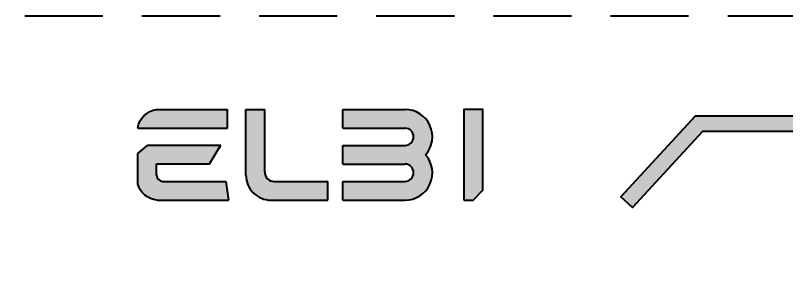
# Model space of a CAD drawing. Header units: millimetres. Extents: x -302 to 649, y -276 to -53.
# Drawn here: x -194.26 to -181.94, y -127.18 to -122.85 of the extents above; entities that cross this region are included whole.
import ezdxf

# ---------------------------------------------------------------- set-up
doc = ezdxf.new("R2010")
doc.units = ezdxf.units.MM
doc.header["$LTSCALE"] = 5
doc.header["$MEASUREMENT"] = 0
doc.header["$PDMODE"] = 35
doc.linetypes.add('HIDDEN', pattern=[0.375, 0.25, -0.125])
doc.layers.add('dim', color=3, linetype='Continuous')
doc.styles.add('romans', font='romans.shx')
doc.dimstyles.new('LCDDIM', dxfattribs={"dimtxt": 2, "dimasz": 1, "dimexe": 0.5, "dimexo": 0.5, "dimgap": 0.1, "dimtad": 0, "dimzin": 0, "dimdsep": 46, "dimtxsty": 'romans', "dimcen": 2.5, "dimclrd": 256, "dimclre": 256, "dimclrt": 256, "dimazin": 3, "dimtfac": 1, "dimtofl": 0, "dimtmove": 0, "dimatfit": 0, "dimfxl": 1, "dimlwd": -1, "dimlwe": -1, "dimarcsym": 0})

# ---------------------------------------------------------------- blocks, each defined once
blk = doc.blocks.new('*D1')
at = {"layer": 'Defpoints', "color": 0}
for p in [(-159.4877627767374, -109.3347672412375), (-219.4877627767374, -124.8393222003918, -60), (-159.4877627767374, -124.8393222003919, -60)]:
    blk.add_point(p, dxfattribs=at)
at = {"layer": 'dim'}
for p, q in [((-219.4877627767374, -124.3393222003918), (-219.4877627767374, -108.8347672412375)), ((-159.4877627767374, -124.3393222003919), (-159.4877627767374, -108.8347672412375)), ((-218.4877627767374, -109.3347672412375), (-199.885360138292, -109.3347672412375)), ((-160.4877627767374, -109.3347672412375), (-179.2091696621015, -109.3347672412375))]:
    blk.add_line(p, q, dxfattribs=at)
for points in [[(-218.4877627767374, -109.1681005745708), (-218.4877627767374, -109.5014339079042), (-219.4877627767374, -109.3347672412375)], [(-160.4877627767374, -109.1681005745708), (-160.4877627767374, -109.5014339079042), (-159.4877627767374, -109.3347672412375)]]:
    blk.add_solid(points, dxfattribs=at)
at = {"layer": 'dim', "insert": (-189.5472649001968, -109.3347672412375), "char_height": 2, "attachment_point": 5, "style": 'romans'}
blk.add_mtext('MIN VA 60.00', dxfattribs=at)

msp = doc.modelspace()

# ---------------------------------------------------------------- hatches: boundary and pattern name
at = {"layer": 'dim'}
h = msp.add_hatch(color=0, dxfattribs=at)
h.paths.add_polyline_path([(-216.9627627767374, -132.2093673451867), (-216.8127627767374, -132.2093673451867), (-216.8127627767374, -126.0998492131866), (-215.9992208999488, -125.2886332597252), (-197.1917845062189, -125.2886332597252), (-197.1917845062189, -125.1386332597252), (-216.061227184198, -125.1386332597252), (-216.9627627767374, -126.037591354136)], flags=17)
h.paths.add_polyline_path([(-162.0127627767374, -132.2093673451867), (-162.1627627767373, -132.2093673451867), (-162.1627627767373, -126.0998492131866), (-162.976304653526, -125.2886332597252), (-181.7837410472558, -125.2886332597252), (-181.7837410472559, -125.1386332597252), (-162.9142983692768, -125.1386332597252), (-162.0127627767374, -126.037591354136)], flags=17)
h.paths.add_polyline_path([(-217.5377627767374, -136.411500302456), (-217.7877627767374, -136.411500302456), (-217.7877627767374, -125.6245634601107), (-216.6235039502041, -124.4636332597252), (-195.5977644486366, -124.4636332597252), (-194.4034392936283, -125.7619881472365), (-194.5874334386436, -125.9312398964152), (-195.7074802371668, -124.7136332597252), (-216.5201601431221, -124.7136332597252), (-217.5377627767374, -125.7283265585283)])
edge = h.paths.add_edge_path()
edge.add_arc((-188.0280230179342, -125.3748292549346), 0.4384873032493104, 270, 401.1410397358647)
edge.add_arc((-188.0280230179342, -124.7978546484361), 0.4384873032493104, 318.8589602641303, 450)
edge.add_line((-188.0280230179342, -124.3593673451867), (-189.0243334842044, -124.3593673451867))
edge.add_line((-189.0243334842044, -124.3593673451867), (-189.0243334842044, -124.6593673451867))
edge.add_line((-189.0243334842043, -124.6593673451867), (-188.0280230179342, -124.6593673451867))
edge.add_arc((-188.0280230179342, -124.797854648436), 0.1384873032493061, -90, 90, ccw=False)
edge.add_line((-188.0280230179342, -124.9363419516853), (-189.0243334842044, -124.9363419516853))
edge.add_line((-189.0243334842044, -124.9363419516853), (-189.0243334842044, -125.2363419516853))
edge.add_line((-189.0243334842044, -125.2363419516853), (-188.0280230179342, -125.2363419516854))
edge.add_arc((-188.0280230179342, -125.3748292549346), 0.1384873032493061, -90, 90, ccw=False)
edge.add_line((-188.0280230179342, -125.513316558184), (-189.0243334842044, -125.513316558184))
edge.add_line((-189.0243334842044, -125.513316558184), (-189.0243334842044, -125.8133165581839))
edge.add_line((-189.0243334842044, -125.8133165581839), (-188.0280230179342, -125.8133165581839))
edge = h.paths.add_edge_path()
edge.add_line((-190.5741966660403, -124.3593673451867), (-190.2741966660403, -124.3593673451867))
edge.add_line((-190.2741966660403, -124.3593673451867), (-190.2741966660403, -125.363316558184))
edge.add_arc((-190.1241966660403, -125.363316558184), 0.15, 179.999999999998, 270)
edge.add_line((-190.1241966660403, -125.513316558184), (-189.2620939536332, -125.513316558184))
edge.add_line((-189.2620939536332, -125.513316558184), (-189.2620939536332, -125.8133165581839))
edge.add_line((-189.2620939536332, -125.8133165581839), (-190.1741966660403, -125.8133165581839))
edge.add_arc((-190.1741966660403, -125.4133165581839), 0.4, 179.9999999999966, 270, ccw=False)
edge.add_line((-190.5741966660403, -125.4133165581839), (-190.5741966660403, -124.3593673451867))
edge = h.paths.add_edge_path()
edge.add_arc((-191.9574982674471, -125.4529539121381), 0.3628745632360049, 197.0409714053232, 263.2545198256685)
edge.add_line((-192.0001211718363, -125.813316558184), (-190.8549984998581, -125.813316558184))
edge.add_line((-190.8549984998581, -125.813316558184), (-190.8961077730214, -125.513316558184))
edge.add_line((-190.8961077730214, -125.513316558184), (-191.9044409828626, -125.513316558184))
edge.add_arc((-191.9044409828626, -125.413316558184), 0.1, 180.0000000000032, 270, ccw=False)
edge.add_line((-192.0044409828626, -125.413316558184), (-192.0044409828627, -125.233316558184))
edge.add_line((-192.0044409828627, -125.233316558184), (-191.1578752480777, -125.233316558184))
edge.add_line((-191.1578752480777, -125.233316558184), (-190.9745719538046, -124.933316558184))
edge.add_line((-190.9745719538046, -124.933316558184), (-192.1425811557706, -124.933316558184))
edge.add_line((-192.1425811557706, -124.933316558184), (-192.3044409828626, -125.0645728616039))
edge.add_line((-192.3044409828626, -125.0645728616039), (-192.3044409828626, -125.5592962878114))
edge = h.paths.add_edge_path()
edge.add_arc((-191.9599509647717, -124.7038573632776), 0.3473510245759805, 97.35887294160642, 172.6411270583889)
edge.add_line((-192.3044409828626, -124.6593673451867), (-190.8684750935395, -124.6593673451867))
edge.add_line((-190.8684750935395, -124.6593673451867), (-190.8684750935395, -124.3593673451867))
edge.add_line((-190.8684750935395, -124.3593673451867), (-192.0044409828625, -124.3593673451867))
h.paths.add_polyline_path([(-161.4377627767374, -136.411500302456), (-161.4377627767374, -125.7283265585283), (-162.4553654103527, -124.7136332597252), (-183.2680453163079, -124.7136332597252), (-184.3880921148311, -125.9312398964152), (-184.5720862598465, -125.7619881472365), (-183.3777611048382, -124.4636332597252), (-162.3520216032707, -124.4636332597252), (-161.1877627767374, -125.6245634601107), (-161.1877627767374, -136.411500302456)])
edge = h.paths.add_edge_path(flags=16)
edge.add_line((-191.2128986666653, -125.513316558184), (-190.8961077730214, -125.513316558184))
msp.add_hatch(color=1, dxfattribs=at).paths.add_polyline_path([(-187.0838461068791, -125.813316558184), (-186.9341785904076, -125.813316558184), (-186.7838461068791, -125.6548049224505), (-186.7838461068791, -124.3593673451867), (-187.0838461068791, -124.3593673451867)])

# ---------------------------------------------------------------- linework, layer by layer
for p, q in [((-192.0044409828625, -124.3593673451867), (-190.8684750935395, -124.3593673451867)), ((-190.8684750935395, -124.6593673451867), (-190.8684750935395, -124.3593673451867)), ((-190.5741966660403, -125.4133165581839), (-190.5741966660403, -124.3593673451867)), ((-190.5741966660403, -124.3593673451867), (-190.2741966660403, -124.3593673451867)), ((-190.2741966660403, -125.363316558184), (-190.2741966660403, -124.3593673451867)), ((-189.0243334842044, -124.3593673451867), (-188.0280230179342, -124.3593673451867)), ((-189.0243334842044, -124.6593673451867), (-189.0243334842044, -124.3593673451867)), ((-192.3044409828626, -124.6593673451867), (-190.8684750935395, -124.6593673451867)), ((-189.0243334842043, -124.6593673451867), (-188.0280230179342, -124.6593673451867)), ((-192.3044409828626, -125.0645728616039), (-192.1425811557706, -124.933316558184)), ((-192.1425811557706, -124.933316558184), (-190.9745719538046, -124.933316558184)), ((-191.1578752480777, -125.233316558184), (-190.9745719538046, -124.933316558184)), ((-189.0243334842044, -125.2363419516853), (-189.0243334842044, -124.9363419516853)), ((-189.0243334842044, -124.9363419516853), (-188.0280230179342, -124.9363419516853)), ((-192.3044409828626, -125.5592962878114), (-192.3044409828626, -125.0645728616039)), ((-192.0044409828627, -125.233316558184), (-191.1578752480777, -125.233316558184)), ((-192.0044409828626, -125.413316558184), (-192.0044409828627, -125.233316558184)), ((-189.0243334842044, -125.2363419516853), (-188.0280230179342, -125.2363419516854)), ((-191.9044409828626, -125.513316558184), (-190.8961077730214, -125.513316558184)), ((-191.2128986666653, -125.513316558184), (-190.8961077730214, -125.513316558184)), ((-190.8961077730214, -125.513316558184), (-190.8549984998581, -125.813316558184)), ((-190.1241966660403, -125.513316558184), (-189.2620939536332, -125.513316558184)), ((-189.2620939536332, -125.8133165581839), (-189.2620939536332, -125.513316558184)), ((-189.0243334842044, -125.513316558184), (-188.0280230179342, -125.513316558184)), ((-189.0243334842044, -125.8133165581839), (-189.0243334842044, -125.513316558184)), ((-192.0001211718363, -125.813316558184), (-190.8549984998581, -125.813316558184)), ((-190.1741966660403, -125.8133165581839), (-189.2620939536332, -125.8133165581839)), ((-189.0243334842044, -125.8133165581839), (-188.0280230179342, -125.8133165581839))]:
    msp.add_line(p, q)
at = {"linetype": 'HIDDEN'}
msp.add_lwpolyline([(-219.4877627767374, -151.8593673451867), (-219.4877627767374, -123.8593673451867, -0.414213562373095), (-218.4877627767374, -122.8593673451867), (-160.4877627767374, -122.8593673451868, -0.4142135623730949), (-159.4877627767374, -123.8593673451868), (-159.4877627767374, -151.8593673451867, -0.414213562373095), (-160.4877627767374, -152.8593673451867), (-218.4877627767374, -152.8593673451867, -0.4142135623730954)], format="xyb", close=True, dxfattribs=at)
for points in [[(-192.3044409828626, -124.6593673451867, -0.3408283122592662), (-192.0044409828626, -124.3593673451867, -0.5539190344126734)], [(-192.0001211718363, -125.813316558184, -0.2972273125496672), (-192.3044409828626, -125.5592962878113, -3.345315835650232)]]:
    msp.add_lwpolyline(points, format="xyb")
msp.add_lwpolyline([(-161.4377627767374, -136.411500302456), (-161.4377627767374, -125.7283265585283), (-162.4553654103527, -124.7136332597252), (-183.2680453163079, -124.7136332597252), (-184.3880921148311, -125.9312398964152), (-184.5720862598465, -125.7619881472365), (-183.3777611048382, -124.4636332597252), (-162.3520216032707, -124.4636332597252), (-161.1877627767374, -125.6245634601107), (-161.1877627767374, -136.411500302456)])
for centre, radius, start, end in [((-188.0280230179342, -124.7978546484361), 0.4384873032493104, 318.8589602641303, 90), ((-188.0280230179342, -124.797854648436), 0.1384873032493061, 270, 90), ((-188.0280230179342, -125.3748292549346), 0.4384873032493104, 270, 41.1410397358647), ((-188.0280230179342, -125.3748292549346), 0.1384873032493061, 270, 90), ((-190.1241966660403, -125.363316558184), 0.15, 179.999999999998, 270), ((-191.9044409828626, -125.413316558184), 0.1, 180.0000000000033, 270), ((-190.1741966660403, -125.4133165581839), 0.4, 179.9999999999965, 270)]:
    msp.add_arc(centre, radius, start, end)
at = {"layer": 'dim', "color": 1}
msp.add_lwpolyline([(-187.0838461068791, -125.813316558184), (-186.9341785904076, -125.813316558184), (-186.7838461068791, -125.6548049224505), (-186.7838461068791, -124.3593673451867), (-187.0838461068791, -124.3593673451867)], close=True, dxfattribs=at)

# ---------------------------------------------------------------- dimensions: what is measured, and where the dimension line sits
at = {"layer": 'dim'}
dim = msp.add_linear_dim(base=(-159.4877627767374, -109.3347672412375, 60), p1=(-219.4877627767374, -124.8393222003918), p2=(-159.4877627767374, -124.8393222003919), text='MIN VA <>', dimstyle='LCDDIM', dxfattribs=at)
dim.commit()
dim.dimension.update_dxf_attribs({"geometry": '*D1', "text_midpoint": (-189.5472649001968, -109.3347672412375, 60), "dimtype": 160})

doc.saveas('drawing.dxf')
